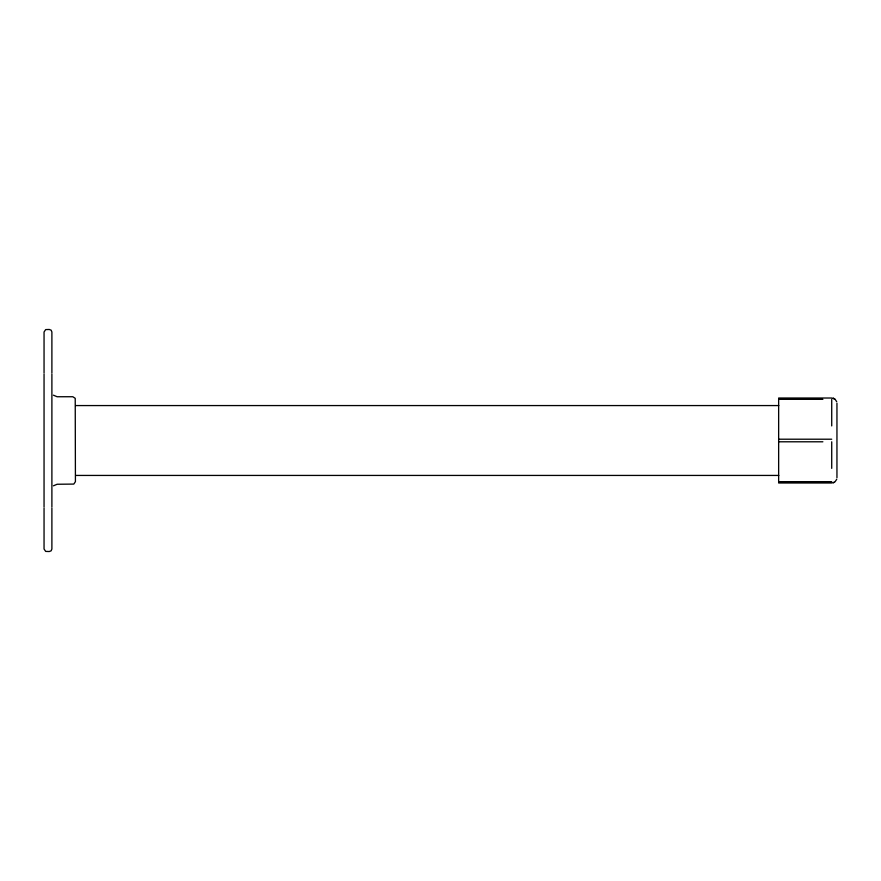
<?xml version="1.0" encoding="UTF-8"?>
<svg xmlns="http://www.w3.org/2000/svg" width="881" height="881" viewBox="0 0 881 881"><rect width="100%" height="100%" fill="white"/><g stroke="black" fill="none" stroke-linecap="round" stroke-linejoin="round"><path stroke-width="1.32" d="M836.73 479.242L835.078 481.764L832.765 482.876M53.422 485.816L57.122 484.253L73.806 484.087L75.425 481.643L75.226 398.322L72.804 396.736L57.122 396.747L53.422 395.184M834.23 482.348L833.272 482.744M831.719 398.014L778.65 398.014L778.65 482.986L831.719 482.986M778.65 399.335L822.876 399.335M75.7 405.568L778.793 405.568M778.65 439.212L831.719 439.212M778.65 441.788L822.876 441.788M75.7 475.432L778.793 475.432M778.65 481.665L831.719 481.665M833.756 398.432L834.626 398.895L832.743 398.124L835.078 399.236L836.73 401.758M836.95 403.245L836.95 477.755M831.719 399.335L831.719 425.919M831.719 441.788L831.719 468.373M51.891 372.861L51.891 332.005L51.131 330.166L49.281 329.472L45.669 329.593L44.05 332.005L44.05 372.861M51.891 373.973L51.891 507.027M51.891 508.139L51.891 548.995L51.131 550.834L49.281 551.528L45.669 551.407L44.05 548.995L44.05 508.139M44.05 373.973L44.05 507.027"/></g></svg>
